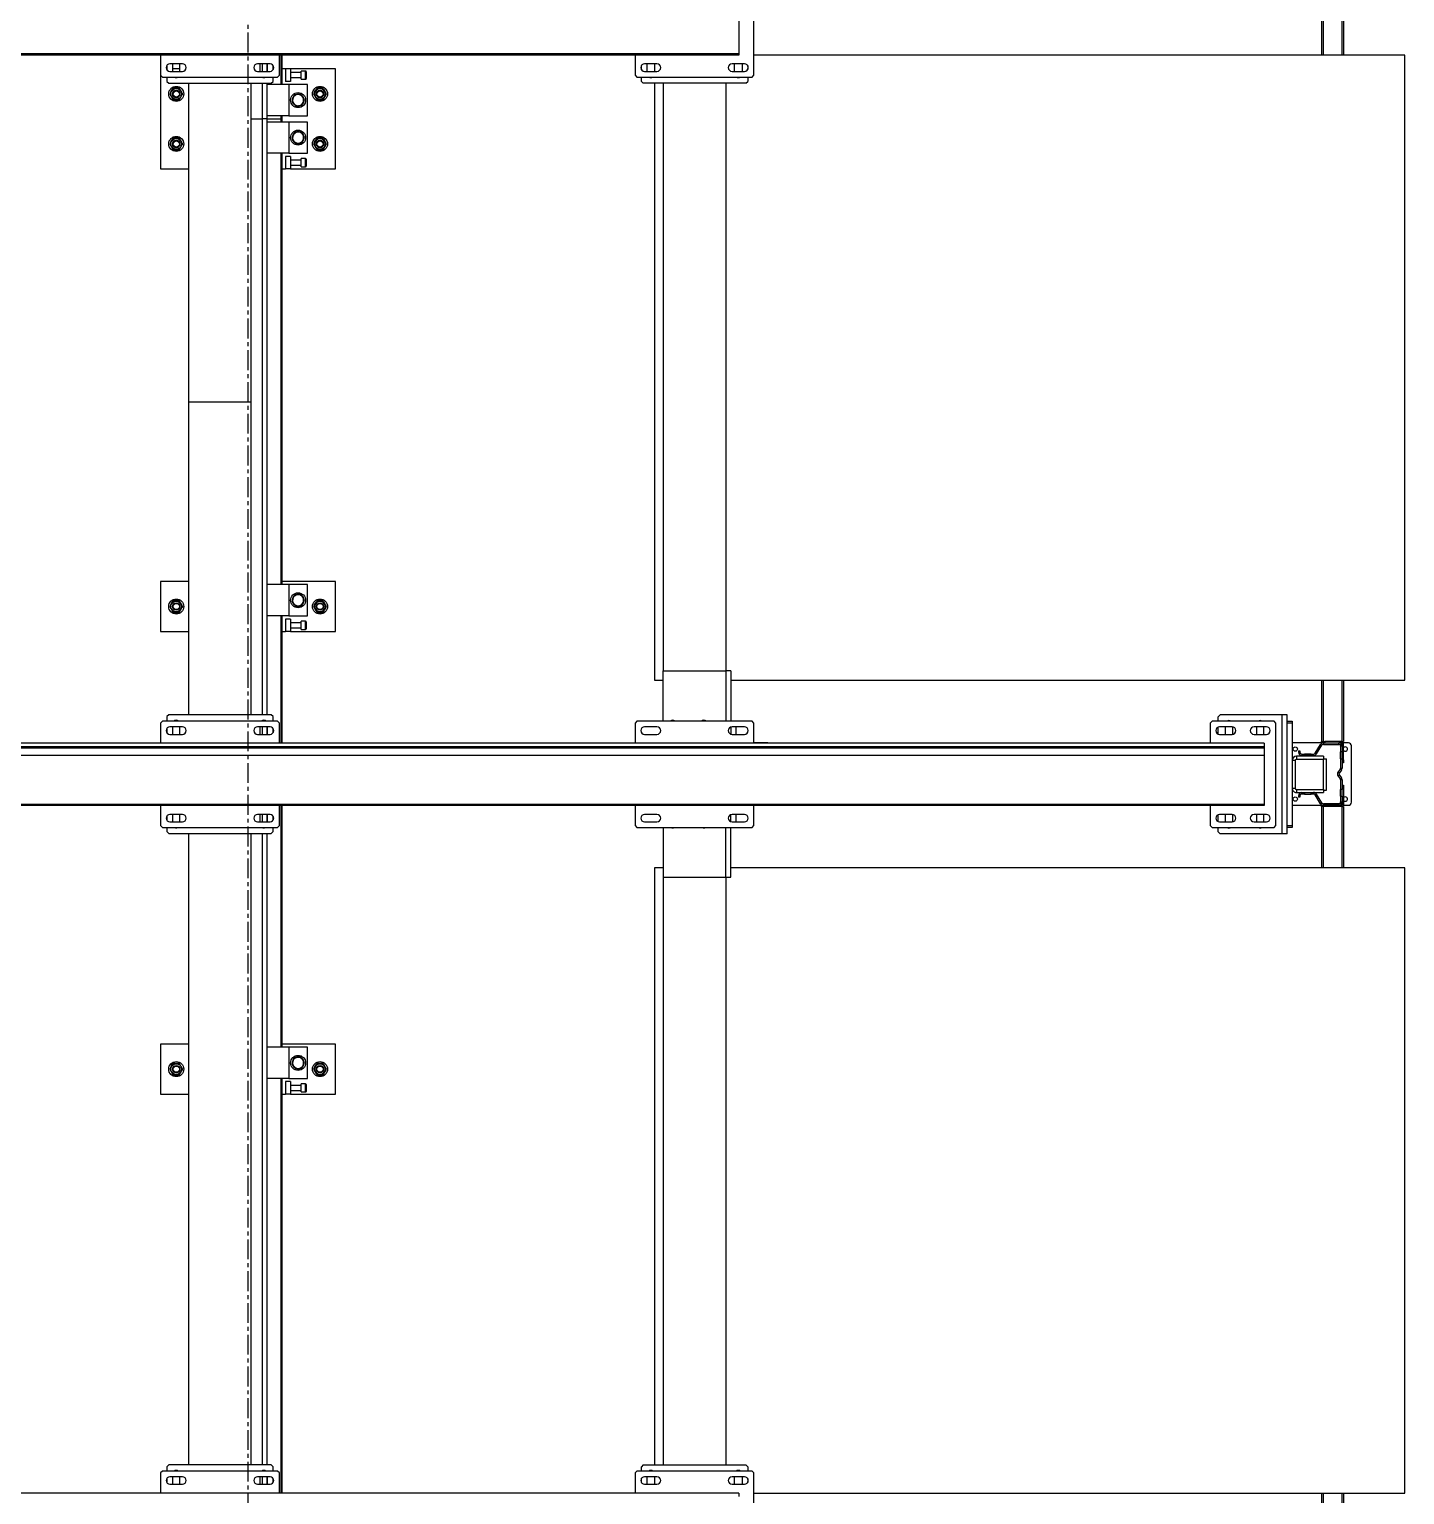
# Model space of a CAD drawing. Header units: millimetres. Extents: x 6622 to 532820, y 3370 to 359312.
# Drawn here: x 458950 to 461150, y 288137 to 290481 of the extents above; entities that cross this region are included whole.
import ezdxf

# ---------------------------------------------------------------- set-up
doc = ezdxf.new("R2010")
doc.units = ezdxf.units.MM
doc.linetypes.add('CENTER', pattern=[50.8, 31.75, -6.35, 6.35, -6.35])

# ---------------------------------------------------------------- blocks, each defined once
blk = doc.blocks.new('A$C6F3A12F4')
at = {"color": 2, "linetype": 'Continuous', "lineweight": 25}
for p, q in [((24185.2, 3700), (24185.2, 2659)), ((25185.2, 3700), (24185.2, 3700)), ((25185.2, 2622.1), (25185.2, 3700)), ((25485.2, 3700), (25485.2, 2622.1)), ((26485.2, 3700), (25485.2, 3700)), ((26485.2, 2659), (26485.2, 3700)), ((25285.2, 3610), (25285.2, 3601.8)), ((25380.2, 3615), (25290.2, 3615)), ((25385.2, 3601.8), (25385.2, 3610)), ((24085.2, 3602), (24185.2, 3602)), ((24085.2, 3599.5), (24185.2, 3599.5)), ((25185.2, 3602), (25283.2, 3602)), ((25185.2, 3599.5), (25283.2, 3599.5)), ((25283.2, 3599.5), (25283.2, 3602)), ((25283.2, 3599), (25283.2, 3599.5)), ((25285.2, 3599), (25283.2, 3599)), ((25283.2, 3599), (25283.2, 3572)), ((25285.2, 3599), (25285.2, 3594.5)), ((25287.7, 3594.5), (25285.2, 3594.5)), ((25285.2, 3570.1), (25285.2, 3594.5)), ((25286.2, 3602), (25286.2, 3600)), ((25312.2, 3602), (25286.2, 3602)), ((25290.7, 3600), (25286.2, 3600)), ((25287.7, 3570.1), (25287.7, 3594.5)), ((25290.7, 3600), (25290.7, 3597.5)), ((25290.7, 3600), (25299.8, 3600)), ((25290.7, 3597.5), (25299.8, 3597.5)), ((25299.8, 3600), (25299.8, 3597.5)), ((25310.6, 3600), (25299.8, 3600)), ((25310.6, 3597.5), (25299.8, 3597.5)), ((25310.6, 3600), (25325.8, 3600)), ((25310.6, 3597.5), (25310.6, 3600)), ((25310.6, 3597.5), (25325.8, 3597.5)), ((25312.2, 3600), (25312.2, 3602)), ((25312.2, 3602), (25317.2, 3602)), ((25317.2, 3602), (25317.2, 3600)), ((25325.8, 3597.5), (25325.8, 3600)), ((25329.2, 3598.8), (25327.6, 3596.8)), ((25327.6, 3596.8), (25331.8, 3593.5)), ((25329.2, 3598.8), (25333.3, 3595.5)), ((25331.8, 3593.5), (25333.3, 3595.5)), ((25337.1, 3595.5), (25341.2, 3598.8)), ((25337.1, 3595.5), (25338.6, 3593.5)), ((25338.6, 3593.5), (25342.8, 3596.8)), ((25342.8, 3596.8), (25341.2, 3598.8)), ((25344.6, 3600), (25344.6, 3597.5)), ((25344.6, 3600), (25359.8, 3600)), ((25344.6, 3597.5), (25359.8, 3597.5)), ((25353.2, 3600), (25353.2, 3602)), ((25353.2, 3602), (25358.2, 3602)), ((25358.2, 3602), (25358.2, 3600)), ((25358.2, 3602), (25384.2, 3602)), ((25359.8, 3600), (25359.8, 3597.5)), ((25370.6, 3600), (25359.8, 3600)), ((25370.6, 3597.5), (25359.8, 3597.5)), ((25370.6, 3600), (25379.7, 3600)), ((25370.6, 3597.5), (25370.6, 3600)), ((25370.6, 3597.5), (25379.7, 3597.5)), ((25379.7, 3600), (25384.2, 3600)), ((25379.7, 3597.5), (25379.7, 3600)), ((25382.7, 3594.5), (25382.7, 3570.1)), ((25385.2, 3594.5), (25382.7, 3594.5)), ((25384.2, 3600), (25384.2, 3602)), ((25387.2, 3599), (25385.2, 3599)), ((25385.2, 3599), (25385.2, 3594.5)), ((25385.2, 3594.5), (25385.2, 3570.1)), ((25387.2, 3599.5), (25387.2, 3602)), ((25387.2, 3602), (25485.2, 3602)), ((25387.2, 3599), (25387.2, 3599.5)), ((25387.2, 3599.5), (25485.2, 3599.5)), ((25387.2, 3599), (25387.2, 3572)), ((26485.2, 3602), (26585.2, 3602)), ((26485.2, 3599.5), (26585.2, 3599.5)), ((24085.2, 3569.5), (24185.2, 3569.5)), ((24085.2, 3567), (24185.2, 3567)), ((25185.2, 3569.5), (25283.2, 3569.5)), ((25185.2, 3567), (25283.2, 3567)), ((25283.2, 3572), (25285.2, 3572)), ((25283.2, 3567), (25283.2, 3572)), ((25285.2, 3567), (25283.2, 3567)), ((25285.2, 3570.1), (25285.2, 3567)), ((25285.2, 3570.1), (25287.7, 3570.1)), ((25285.2, 3567), (25285.2, 3520)), ((25289.1, 3567.5), (25287.8, 3565.4)), ((25301.8, 3556.9), (25287.8, 3565.4)), ((25303.1, 3559), (25289.1, 3567.5)), ((25306.7, 3569.9), (25311.7, 3569.9)), ((25306.7, 3569.9), (25306.7, 3526.9)), ((25310.7, 3569.9), (25310.7, 3574.9)), ((25360.7, 3574.9), (25310.7, 3574.9)), ((25360.7, 3569.9), (25310.7, 3569.9)), ((25311.7, 3569.9), (25311.7, 3526.9)), ((25359.7, 3526.9), (25359.7, 3569.9)), ((25359.7, 3569.9), (25364.7, 3569.9)), ((25360.7, 3569.9), (25360.7, 3574.9)), ((25364.7, 3526.9), (25364.7, 3569.9)), ((25381.3, 3567.5), (25367.3, 3559)), ((25382.6, 3565.4), (25368.6, 3556.9)), ((25382.6, 3565.4), (25381.3, 3567.5)), ((25382.7, 3570.1), (25385.2, 3570.1)), ((25385.2, 3572), (25387.2, 3572)), ((25385.2, 3567), (25385.2, 3570.1)), ((25387.2, 3567), (25385.2, 3567)), ((25385.2, 3520), (25385.2, 3567)), ((25387.2, 3572), (25387.2, 3567)), ((25387.2, 3569.5), (25485.2, 3569.5)), ((25387.2, 3567), (25485.2, 3567)), ((26485.2, 3569.5), (26585.2, 3569.5)), ((26485.2, 3567), (26585.2, 3567)), ((25301.8, 3556.9), (25303.1, 3559)), ((25305.7, 3554.3), (25303.2, 3554.3)), ((25303.2, 3550.3), (25303.2, 3554.3)), ((25305.7, 3550.3), (25303.2, 3550.3)), ((25303.2, 3550.3), (25303.2, 3539.5)), ((25303.2, 3539.5), (25305.7, 3539.5)), ((25303.2, 3535.5), (25303.2, 3539.5)), ((25305.7, 3550.3), (25305.7, 3554.3)), ((25305.7, 3550.3), (25305.7, 3539.5)), ((25305.7, 3535.5), (25305.7, 3539.5)), ((25367.2, 3554.3), (25364.7, 3554.3)), ((25367.2, 3550.3), (25364.7, 3550.3)), ((25364.7, 3539.5), (25367.2, 3539.5)), ((25367.2, 3554.3), (25367.2, 3550.3)), ((25367.2, 3539.5), (25367.2, 3550.3)), ((25367.2, 3539.5), (25367.2, 3535.5)), ((25367.3, 3559), (25368.6, 3556.9)), ((25250.7, 3511.9), (25250.7, 3519.9)), ((25250.7, 3519.9), (25253.7, 3519.9)), ((25253.7, 3519.9), (25253.7, 3511.9)), ((25253.7, 3519.9), (25417.7, 3519.9)), ((25298.2, 3530), (25298.2, 3532.5)), ((25298.2, 3532.5), (25300.2, 3532.5)), ((25298.2, 3530), (25300.2, 3530)), ((25300.2, 3530), (25300.2, 3532.5)), ((25303.2, 3535.5), (25305.7, 3535.5)), ((25306.7, 3526.9), (25311.7, 3526.9)), ((25313.7, 3524.9), (25313.7, 3519.9)), ((25313.7, 3524.9), (25357.7, 3524.9)), ((25357.7, 3519.9), (25357.7, 3524.9)), ((25359.7, 3526.9), (25364.7, 3526.9)), ((25364.7, 3535.5), (25367.2, 3535.5)), ((25370.2, 3532.5), (25370.2, 3530)), ((25370.2, 3532.5), (25372.2, 3532.5)), ((25370.2, 3530), (25372.2, 3530)), ((25372.2, 3532.5), (25372.2, 3530)), ((25417.7, 3511.9), (25417.7, 3519.9)), ((25417.7, 3519.9), (25420.7, 3519.9)), ((25420.7, 3519.9), (25420.7, 3511.9)), ((25430.7, 3511.9), (25240.7, 3511.9)), ((25240.7, 3511.9), (25240.7, 3503.9)), ((25240.7, 3503.9), (25240.7, 3404.9)), ((25430.7, 3503.9), (25240.7, 3503.9)), ((25253.7, 3494), (25250.7, 3491)), ((25417.7, 3494), (25253.7, 3494)), ((25420.7, 3491), (25417.7, 3494)), ((25430.7, 3511.9), (25430.7, 3503.9)), ((25430.7, 3503.9), (25430.7, 3404.9)), ((25250.7, 3491), (25250.7, 3392)), ((25259.7, 3479), (25259.7, 3459)), ((25271.7, 3474.9), (25259.7, 3474.9)), ((25271.7, 3459), (25271.7, 3479)), ((25285.7, 3475), (25291.1, 3475)), ((25285.7, 3475), (25285.7, 225)), ((25291.1, 225), (25291.1, 3475)), ((25291.1, 3475), (25293.7, 3475)), ((25293.7, 3475), (25293.7, 225)), ((25293.7, 3475), (25305.7, 3475)), ((25305.7, 3475), (25305.7, 225)), ((25305.7, 3475), (25383.1, 3475)), ((25383.1, 225), (25383.1, 3475)), ((25383.1, 3475), (25385.7, 3475)), ((25385.7, 3475), (25385.7, 225)), ((25399.7, 3479), (25399.7, 3459)), ((25411.7, 3474.9), (25399.7, 3474.9)), ((25411.7, 3459), (25411.7, 3479)), ((25420.7, 3392), (25420.7, 3491)), ((25259.7, 3462.9), (25271.7, 3462.9)), ((25399.7, 3462.9), (25411.7, 3462.9)), ((25259.7, 3424), (25259.7, 3404)), ((25271.6, 3424.9), (25259.8, 3424.9)), ((25271.7, 3404), (25271.7, 3424)), ((25399.7, 3424), (25399.7, 3404)), ((25411.6, 3424.9), (25399.8, 3424.9)), ((25411.7, 3404), (25411.7, 3424)), ((25240.7, 3404.9), (25243.7, 3401.9)), ((25250.7, 3401.9), (25243.7, 3401.9)), ((25259.7, 3412.9), (25271.7, 3412.9)), ((25271.3, 3401.9), (25260.1, 3401.9)), ((25399.7, 3412.9), (25411.7, 3412.9)), ((25411.3, 3401.9), (25400.1, 3401.9)), ((25427.7, 3401.9), (25420.7, 3401.9)), ((25427.7, 3401.9), (25430.7, 3404.9)), ((25250.7, 3392), (25253.7, 3389)), ((25253.7, 3389), (25285.7, 3389)), ((25385.7, 3389), (25417.7, 3389)), ((25417.7, 3389), (25420.7, 3392)), ((25285.2, 2680), (25285.2, 2659)), ((24217.2, 2659), (24053.2, 2659)), ((24202, 2649.1), (24208.4, 2649.1)), ((24220.2, 2656), (24217.2, 2659)), ((24220.2, 2472), (24220.2, 2656)), ((24220.2, 2649.1), (24227.2, 2649.1)), ((24230.2, 2646.1), (24227.2, 2649.1)), ((25253.7, 2659), (25250.7, 2656)), ((25250.7, 2656), (25250.7, 2472)), ((25285.7, 2659), (25253.7, 2659)), ((25417.7, 2659), (25385.7, 2659)), ((25420.7, 2656), (25417.7, 2659)), ((25420.7, 2472), (25420.7, 2656)), ((26443.2, 2649.1), (26440.2, 2646.1)), ((26443.2, 2649.1), (26450.2, 2649.1)), ((26453.2, 2659), (26450.2, 2656)), ((26450.2, 2656), (26450.2, 2472)), ((26617.2, 2659), (26453.2, 2659)), ((26462, 2649.1), (26468.4, 2649.1)), ((24105.2, 2635), (24182.6, 2635)), ((24182.6, 1065), (24182.6, 2635)), ((24182.6, 2635), (24185.2, 2635)), ((24185.2, 2635), (24185.2, 1065)), ((24199.2, 2644), (24199.2, 2624)), ((24199.2, 2640.1), (24211.2, 2640.1)), ((24211.2, 2628.1), (24199.2, 2628.1)), ((24211.2, 2624), (24211.2, 2644)), ((24230.2, 2646.1), (24230.2, 2482.1)), ((25259.7, 2644), (25259.7, 2624)), ((25259.7, 2630.1), (25271.7, 2630.1)), ((25271.7, 2624), (25271.7, 2644)), ((25399.7, 2644), (25399.7, 2624)), ((25399.7, 2630.1), (25411.7, 2630.1)), ((25411.7, 2624), (25411.7, 2644)), ((26440.2, 2482.1), (26440.2, 2646.1)), ((26459.2, 2644), (26459.2, 2624)), ((26459.2, 2640.1), (26471.2, 2640.1)), ((26471.2, 2628.1), (26459.2, 2628.1)), ((26471.2, 2624), (26471.2, 2644)), ((26485.2, 2635), (26485.2, 1065)), ((26485.2, 2635), (26490.6, 2635)), ((24230.2, 2614.1), (25170.2, 2614.1)), ((25170.2, 2622.1), (25170.2, 2614.1)), ((25170.2, 2622.1), (25250.7, 2622.1)), ((25170.2, 2514.1), (25170.2, 2614.1)), ((25170.2, 2614.1), (25250.7, 2614.1)), ((25260, 2622.1), (25271.4, 2622.1)), ((25411.4, 2622.1), (25400, 2622.1)), ((25500.2, 2622.1), (25420.7, 2622.1)), ((25500.2, 2614.1), (25420.7, 2614.1)), ((25500.2, 2614.1), (25500.2, 2622.1)), ((25500.2, 2514.1), (25500.2, 2614.1)), ((25500.2, 2614.1), (26440.2, 2614.1)), ((24230.2, 2514.1), (25170.2, 2514.1)), ((25250.7, 2514.1), (25170.2, 2514.1)), ((25185.2, 2500), (25185.2, 2514.1)), ((25420.7, 2514.1), (25500.2, 2514.1)), ((25485.2, 2514.1), (25485.2, 2500)), ((25500.2, 2514.1), (26440.2, 2514.1)), ((24199.2, 2504), (24199.2, 2484)), ((24199.2, 2500.1), (24211.2, 2500.1)), ((24199.2, 2500), (24211.2, 2500)), ((24211.2, 2488.1), (24199.2, 2488.1)), ((24211.2, 2484), (24211.2, 2504)), ((24230.2, 2500), (25185.2, 2500)), ((25259.7, 2504), (25259.7, 2484)), ((25271.7, 2484), (25271.7, 2504)), ((25399.7, 2504), (25399.7, 2484)), ((25411.7, 2484), (25411.7, 2504)), ((25485.2, 2500), (26440.2, 2500)), ((26459.2, 2504), (26459.2, 2484)), ((26459.2, 2500.1), (26471.2, 2500.1)), ((26459.2, 2500), (26471.2, 2500)), ((26471.2, 2488.1), (26459.2, 2488.1)), ((26471.2, 2484), (26471.2, 2504)), ((24185.2, 2469), (24217.2, 2469)), ((24208.6, 2479.1), (24201.8, 2479.1)), ((24217.2, 2469), (24220.2, 2472)), ((24227.2, 2479.1), (24220.2, 2479.1)), ((24227.2, 2479.1), (24230.2, 2482.1)), ((25250.7, 2472), (25253.7, 2469)), ((25253.7, 2469), (25285.7, 2469)), ((25385.7, 2469), (25417.7, 2469)), ((25417.7, 2469), (25420.7, 2472)), ((26440.2, 2482.1), (26443.2, 2479.1)), ((26450.2, 2479.1), (26443.2, 2479.1)), ((26450.2, 2472), (26453.2, 2469)), ((26453.2, 2469), (26485.2, 2469)), ((26468.6, 2479.1), (26461.7, 2479.1)), ((24207.2, 1990), (24207.2, 1918)), ((24367.2, 1990), (24207.2, 1990)), ((24367.2, 1918), (24367.2, 1990)), ((25027.2, 1990), (25027.2, 1904)), ((25107.2, 1990), (25027.2, 1990)), ((25107.2, 1918), (25107.2, 1990)), ((25767.2, 1990), (25767.2, 1904)), ((25847.2, 1990), (25767.2, 1990)), ((25847.2, 1918), (25847.2, 1990)), ((24256.8, 1965), (24256.2, 1965)), ((24256.6, 1963.2), (24256.2, 1963.2)), ((24256.3, 1962.2), (24256.6, 1963.2)), ((24336.8, 1965), (24336.2, 1965)), ((24336.6, 1963.2), (24336.2, 1963.2)), ((24336.3, 1962.2), (24336.6, 1963.2)), ((25076.8, 1965), (25076.2, 1965)), ((25076.6, 1963.2), (25076.2, 1963.2)), ((25076.3, 1962.2), (25076.6, 1963.2)), ((25816.8, 1965), (25816.2, 1965)), ((25816.6, 1963.2), (25816.2, 1963.2)), ((25816.3, 1962.2), (25816.6, 1963.2)), ((24210.7, 1942), (24210.7, 1935)), ((24223.7, 1942), (24210.7, 1942)), ((24223.7, 1935), (24210.7, 1935)), ((24211.7, 1943), (24222.7, 1943)), ((24213.2, 1935), (24213.2, 1918)), ((24221.2, 1918), (24221.2, 1935)), ((24223.7, 1935), (24223.7, 1942)), ((24282.2, 1945), (24232.2, 1945)), ((24232.2, 1945), (24232.2, 1915)), ((24252.2, 1937.3), (24248, 1934.4)), ((24248.7, 1924.2), (24253.4, 1922)), ((24256.4, 1940.2), (24252.2, 1937.3)), ((24261, 1938), (24256.4, 1940.2)), ((24258, 1919.8), (24262.2, 1922.7)), ((24265.7, 1935.8), (24261, 1938)), ((24262.2, 1922.7), (24266.4, 1925.6)), ((24266.7, 1930), (24266.1, 1930)), ((24266.6, 1928.2), (24266.2, 1928.2)), ((24266.4, 1927.4), (24266.6, 1928.2)), ((24282.2, 1915), (24282.2, 1945)), ((24342.2, 1945), (24292.2, 1945)), ((24292.2, 1945), (24292.2, 1915)), ((24312.2, 1937.3), (24308, 1934.4)), ((24308.8, 1924.2), (24313.4, 1922)), ((24316.4, 1940.2), (24312.2, 1937.3)), ((24321, 1938), (24316.4, 1940.2)), ((24318, 1919.8), (24322.2, 1922.7)), ((24325.6, 1935.8), (24321, 1938)), ((24322.2, 1922.7), (24326.4, 1925.6)), ((24326.8, 1930), (24326.1, 1930)), ((24326.6, 1928.2), (24326.2, 1928.2)), ((24326.4, 1927.4), (24326.6, 1928.2)), ((24342.2, 1915), (24342.2, 1945)), ((24350.7, 1942), (24350.7, 1935)), ((24363.7, 1942), (24350.7, 1942)), ((24363.7, 1935), (24350.7, 1935)), ((24351.7, 1943), (24362.7, 1943)), ((24353.2, 1935), (24353.2, 1918)), ((24361.2, 1918), (24361.2, 1935)), ((24363.7, 1935), (24363.7, 1942)), ((25082.2, 1945), (25032.2, 1945)), ((25032.2, 1945), (25032.2, 1915)), ((25052.2, 1937.3), (25048, 1934.4)), ((25048.8, 1924.2), (25053.4, 1922)), ((25056.4, 1940.2), (25052.2, 1937.3)), ((25061, 1938), (25056.4, 1940.2)), ((25058, 1919.8), (25062.2, 1922.7)), ((25065.6, 1935.8), (25061, 1938)), ((25062.2, 1922.7), (25066.4, 1925.6)), ((25066.8, 1930), (25066.1, 1930)), ((25066.6, 1928.2), (25066.2, 1928.2)), ((25066.4, 1927.4), (25066.6, 1928.2)), ((25082.2, 1915), (25082.2, 1945)), ((25090.7, 1942), (25090.7, 1935)), ((25103.7, 1942), (25090.7, 1942)), ((25103.7, 1935), (25090.7, 1935)), ((25091.7, 1943), (25102.7, 1943)), ((25093.2, 1935), (25093.2, 1918)), ((25101.2, 1918), (25101.2, 1935)), ((25103.7, 1935), (25103.7, 1942)), ((25822.2, 1945), (25772.2, 1945)), ((25772.2, 1945), (25772.2, 1915)), ((25792.2, 1937.3), (25788, 1934.4)), ((25788.8, 1924.2), (25793.4, 1922)), ((25796.4, 1940.2), (25792.2, 1937.3)), ((25801, 1938), (25796.4, 1940.2)), ((25798, 1919.8), (25802.2, 1922.7)), ((25805.6, 1935.8), (25801, 1938)), ((25802.2, 1922.7), (25806.4, 1925.6)), ((25806.7, 1930), (25806.1, 1930)), ((25806.6, 1928.2), (25806.2, 1928.2)), ((25806.4, 1927.4), (25806.6, 1928.2)), ((25822.2, 1915), (25822.2, 1945)), ((25830.7, 1942), (25830.7, 1935)), ((25843.7, 1942), (25830.7, 1942)), ((25843.7, 1935), (25830.7, 1935)), ((25831.7, 1943), (25842.7, 1943)), ((25833.2, 1935), (25833.2, 1918)), ((25841.2, 1918), (25841.2, 1935)), ((25843.7, 1935), (25843.7, 1942)), ((24185.2, 1904), (24232.2, 1904)), ((24232.2, 1902.7), (24185.2, 1902.7)), ((24217.2, 1900), (24185.2, 1900)), ((24207.2, 1918), (24207.2, 1910)), ((24207.2, 1918), (24227.2, 1918)), ((24207.2, 1910), (24207.2, 1904)), ((24207.2, 1910), (24227.2, 1910)), ((24220.2, 1897), (24217.2, 1900)), ((24227.2, 1918), (24227.2, 1910)), ((24232.2, 1915), (24232.2, 1880.2)), ((24232.2, 1915), (24282.2, 1915)), ((24253.4, 1922), (24258, 1919.8)), ((24282.2, 1915), (24282.2, 1880.2)), ((24282.2, 1904), (24287.2, 1904)), ((24287.2, 1902.7), (24282.2, 1902.7)), ((24287.2, 1904), (24287.2, 1902.7)), ((24287.2, 1904), (24292.2, 1904)), ((24287.2, 1880.2), (24287.2, 1902.7)), ((24292.2, 1902.7), (24287.2, 1902.7)), ((24292.2, 1915), (24342.2, 1915)), ((24292.2, 1915), (24292.2, 1880.2)), ((24313.4, 1922), (24318, 1919.8)), ((24342.2, 1915), (24342.2, 1880.2)), ((24342.2, 1904), (25032.2, 1904)), ((25032.2, 1902.7), (24342.2, 1902.7)), ((24347.2, 1918), (24347.2, 1910)), ((24347.2, 1918), (24367.2, 1918)), ((24347.2, 1910), (24367.2, 1910)), ((24367.2, 1918), (24367.2, 1910)), ((24367.2, 1904), (24367.2, 1910)), ((25032.2, 1915), (25032.2, 1880.2)), ((25032.2, 1915), (25082.2, 1915)), ((25053.4, 1922), (25058, 1919.8)), ((25082.2, 1915), (25082.2, 1880.2)), ((25082.2, 1904), (25285.7, 1904)), ((25285.7, 1902.7), (25082.2, 1902.7)), ((25087.2, 1918), (25087.2, 1910)), ((25087.2, 1918), (25107.2, 1918)), ((25087.2, 1910), (25107.2, 1910)), ((25107.2, 1918), (25107.2, 1910)), ((25107.2, 1904), (25107.2, 1910)), ((25253.7, 1900), (25250.7, 1897)), ((25285.7, 1900), (25253.7, 1900)), ((25385.7, 1904), (25772.2, 1904)), ((25772.2, 1902.7), (25385.7, 1902.7)), ((25417.7, 1900), (25385.7, 1900)), ((25420.7, 1897), (25417.7, 1900)), ((25772.2, 1915), (25772.2, 1880.2)), ((25772.2, 1915), (25822.2, 1915)), ((25793.4, 1922), (25798, 1919.8)), ((25822.2, 1915), (25822.2, 1880.2)), ((25822.2, 1904), (26485.2, 1904)), ((26485.2, 1902.7), (25822.2, 1902.7)), ((25827.2, 1918), (25827.2, 1910)), ((25827.2, 1918), (25847.2, 1918)), ((25827.2, 1910), (25847.2, 1910)), ((25847.2, 1918), (25847.2, 1910)), ((25847.2, 1904), (25847.2, 1910)), ((26453.2, 1900), (26450.2, 1897)), ((26485.2, 1900), (26453.2, 1900)), ((24199.2, 1885), (24199.2, 1865)), ((24211.2, 1881), (24199.2, 1881)), ((24199.2, 1880.2), (24211.2, 1880.2)), ((24208.5, 1890), (24201.9, 1890)), ((24211.2, 1865), (24211.2, 1885)), ((24220.2, 1713), (24220.2, 1897)), ((24227.2, 1890), (24220.2, 1890)), ((24230.2, 1887), (24227.2, 1890)), ((24230.2, 1723), (24230.2, 1887)), ((24230.2, 1880.2), (24287.2, 1880.2)), ((24287.2, 1880.2), (24287.2, 1872.8)), ((24287.2, 1880.2), (25240.2, 1880.2)), ((25243.2, 1890), (25240.2, 1887)), ((25240.2, 1887), (25240.2, 1723)), ((25250.7, 1890), (25243.2, 1890)), ((25250.7, 1897), (25250.7, 1713)), ((25259.7, 1885), (25259.7, 1865)), ((25271.7, 1881), (25259.7, 1881)), ((25259.7, 1880.2), (25271.7, 1880.2)), ((25269, 1890), (25262.4, 1890)), ((25271.7, 1865), (25271.7, 1885)), ((25399.7, 1885), (25399.7, 1865)), ((25411.7, 1881), (25399.7, 1881)), ((25399.7, 1880.2), (25411.7, 1880.2)), ((25409, 1890), (25402.4, 1890)), ((25411.7, 1865), (25411.7, 1885)), ((25420.7, 1713), (25420.7, 1897)), ((25427.2, 1890), (25420.7, 1890)), ((25430.2, 1887), (25427.2, 1890)), ((25430.2, 1723), (25430.2, 1887)), ((25430.2, 1880.2), (26440.2, 1880.2)), ((26443.2, 1890), (26440.2, 1887)), ((26440.2, 1887), (26440.2, 1723)), ((26450.2, 1890), (26443.2, 1890)), ((26450.2, 1897), (26450.2, 1713)), ((26459.2, 1885), (26459.2, 1865)), ((26471.2, 1881), (26459.2, 1881)), ((26459.2, 1880.2), (26471.2, 1880.2)), ((26468.5, 1890), (26461.9, 1890)), ((26471.2, 1865), (26471.2, 1885)), ((24211.2, 1872.8), (24199.2, 1872.8)), ((24199.2, 1869), (24211.2, 1869)), ((24220.8, 1872.8), (24220.2, 1872.8)), ((24287.2, 1872.8), (24230.2, 1872.8)), ((24740.2, 1855), (24230.2, 1855)), ((24287.2, 1855), (24287.2, 1872.8)), ((25240.2, 1872.8), (24287.2, 1872.8)), ((25240.2, 1855), (24740.2, 1855)), ((24740.2, 1855), (24740.2, 1755)), ((25250.7, 1872.8), (25249.6, 1872.8)), ((25271.7, 1872.8), (25259.7, 1872.8)), ((25259.7, 1869), (25271.7, 1869)), ((25411.7, 1872.8), (25399.7, 1872.8)), ((25399.7, 1869), (25411.7, 1869)), ((25420.8, 1872.8), (25420.7, 1872.8)), ((26440.2, 1872.8), (25430.2, 1872.8)), ((26440.2, 1855), (25430.2, 1855)), ((26450.2, 1872.8), (26449.6, 1872.8)), ((26471.2, 1872.8), (26459.2, 1872.8)), ((26459.2, 1869), (26471.2, 1869)), ((24199.2, 1745), (24199.2, 1725)), ((24211.2, 1741), (24199.2, 1741)), ((24207.2, 1741), (24207.2, 1729)), ((24211.2, 1725), (24211.2, 1745)), ((24740.2, 1755), (24230.2, 1755)), ((24256.8, 1735), (24256.2, 1735)), ((24336.8, 1735), (24336.2, 1735)), ((24367.2, 1710), (24367.2, 1755)), ((25240.2, 1755), (24740.2, 1755)), ((25027.2, 1755), (25027.2, 1710)), ((25076.8, 1735), (25076.2, 1735)), ((25107.2, 1710), (25107.2, 1755)), ((25259.7, 1745), (25259.7, 1725)), ((25271.7, 1741), (25259.7, 1741)), ((25271.7, 1725), (25271.7, 1745)), ((25399.7, 1745), (25399.7, 1725)), ((25411.7, 1741), (25399.7, 1741)), ((25411.7, 1725), (25411.7, 1745)), ((26440.2, 1755), (25430.2, 1755)), ((25767.2, 1755), (25767.2, 1710)), ((25816.8, 1735), (25816.2, 1735)), ((25847.2, 1710), (25847.2, 1755)), ((26459.2, 1745), (26459.2, 1725)), ((26471.2, 1741), (26459.2, 1741)), ((26471.2, 1725), (26471.2, 1745)), ((24199.2, 1729), (24211.2, 1729)), ((24201.9, 1720), (24208.5, 1720)), ((24207.2, 1720), (24207.2, 1719.3)), ((24217.2, 1710), (24220.2, 1713)), ((24220.2, 1720), (24227.2, 1720)), ((24227.2, 1720), (24230.2, 1723)), ((24256.6, 1733.2), (24256.2, 1733.2)), ((24256.3, 1732.2), (24256.6, 1733.2)), ((24336.6, 1733.2), (24336.2, 1733.2)), ((24336.3, 1732.2), (24336.6, 1733.2)), ((25076.6, 1733.2), (25076.2, 1733.2)), ((25076.3, 1732.2), (25076.6, 1733.2)), ((25240.2, 1723), (25243.2, 1720)), ((25243.2, 1720), (25250.7, 1720)), ((25250.7, 1713), (25253.7, 1710)), ((25259.7, 1729), (25271.7, 1729)), ((25262.4, 1720), (25269, 1720)), ((25399.7, 1729), (25411.7, 1729)), ((25402.4, 1720), (25409, 1720)), ((25417.7, 1710), (25420.7, 1713)), ((25420.7, 1720), (25427.2, 1720)), ((25427.2, 1720), (25430.2, 1723)), ((25816.6, 1733.2), (25816.2, 1733.2)), ((25816.3, 1732.2), (25816.6, 1733.2)), ((26440.2, 1723), (26443.2, 1720)), ((26443.2, 1720), (26450.2, 1720)), ((26450.2, 1713), (26453.2, 1710)), ((26459.2, 1729), (26471.2, 1729)), ((26461.9, 1720), (26468.5, 1720)), ((24185.2, 1710), (24217.2, 1710)), ((24217.2, 1710), (24367.2, 1710)), ((25027.2, 1710), (25107.2, 1710)), ((25253.7, 1710), (25285.7, 1710)), ((25385.7, 1710), (25417.7, 1710)), ((25767.2, 1710), (25847.2, 1710)), ((26453.2, 1710), (26485.2, 1710))]:
    blk.add_line(p, q, dxfattribs=at)
at = {"color": 2, "linetype": 'Continuous', "lineweight": 25, "flags": 128}
for points in [[(24256.8, 1965), (24256.6, 1966.9), (24256.3, 1967.9)], [(24336.8, 1965), (24336.6, 1966.9), (24336.3, 1967.9)], [(25076.8, 1965), (25076.6, 1966.9), (25076.3, 1967.9)], [(25816.8, 1965), (25816.6, 1966.9), (25816.3, 1967.9)], [(24256.8, 1735), (24256.6, 1736.9), (24256.3, 1737.9)], [(24336.8, 1735), (24336.6, 1736.9), (24336.3, 1737.9)], [(25076.8, 1735), (25076.6, 1736.9), (25076.3, 1737.9)], [(25816.8, 1735), (25816.6, 1736.9), (25816.3, 1737.9)]]:
    blk.add_lwpolyline(points, dxfattribs=at)
at = {"color": 2, "linetype": 'Continuous', "lineweight": 25}
for centre, radius in [((25295.2, 3525), 3.5), ((25375.2, 3525), 3.5), ((24247.2, 1965), 12), ((24247.2, 1965), 8.62), ((24247.2, 1965), 6), ((24247.2, 1965), 5), ((24327.2, 1965), 12), ((24327.2, 1965), 8.62), ((24327.2, 1965), 6), ((24327.2, 1965), 5), ((25067.2, 1965), 12), ((25067.2, 1965), 8.62), ((25067.2, 1965), 6), ((25067.2, 1965), 5), ((25807.2, 1965), 12), ((25807.2, 1965), 8.62), ((25807.2, 1965), 6), ((25807.2, 1965), 5), ((24257.2, 1930), 12), ((24317.2, 1930), 12), ((25057.2, 1930), 12), ((25797.2, 1930), 12), ((24247.2, 1735), 12), ((24247.2, 1735), 8.62), ((24247.2, 1735), 6), ((24247.2, 1735), 5), ((24327.2, 1735), 12), ((24327.2, 1735), 8.62), ((24327.2, 1735), 6), ((24327.2, 1735), 5), ((25067.2, 1735), 12), ((25067.2, 1735), 8.62), ((25067.2, 1735), 6), ((25067.2, 1735), 5), ((25807.2, 1735), 12), ((25807.2, 1735), 8.62), ((25807.2, 1735), 6), ((25807.2, 1735), 5)]:
    blk.add_circle(centre, radius, dxfattribs=at)
for centre, radius, start, end in [((25290.2, 3610), 5, 90, 180), ((25380.2, 3610), 5, 0, 90), ((25286.2, 3599), 3, 90, 180), ((25286.2, 3599), 1, 90, 180), ((25290.7, 3594.5), 5.5, 90, 180), ((25290.7, 3594.5), 3, 90, 180), ((25295.2, 3605), 3.5, 301.0027, 180), ((25295.2, 3605), 3.5, 180, 238.9973), ((25325.8, 3594.5), 5.5, 51.3402, 90), ((25325.8, 3594.5), 3, 51.3402, 90), ((25335.2, 3597.8), 5.5, 231.3402, 308.6598), ((25335.2, 3597.8), 3, 231.3402, 308.6598), ((25344.6, 3594.5), 5.5, 90, 128.6598), ((25344.6, 3594.5), 3, 90, 128.6598), ((25375.2, 3605), 3.5, 301.0027, 180), ((25375.2, 3605), 3.5, 180, 238.9973), ((25379.7, 3594.5), 5.5, 0, 90), ((25379.7, 3594.5), 3, 0, 90), ((25384.2, 3599), 3, 0, 90), ((25384.2, 3599), 1, 0, 90), ((25290.7, 3570.1), 5.5, 180, 238.5704), ((25290.7, 3570.1), 3, 180, 238.5704), ((25379.7, 3570.1), 3, 301.4296, 0), ((25379.7, 3570.1), 5.5, 301.4296, 0), ((25300.2, 3554.3), 3, 0, 58.5704), ((25300.2, 3554.3), 5.5, 0, 58.5704), ((25370.2, 3554.3), 5.5, 121.4296, 180), ((25370.2, 3554.3), 3, 121.4296, 180), ((25300.2, 3535.5), 3, 270, 0), ((25300.2, 3535.5), 5.5, 270, 0), ((25313.7, 3526.9), 7, 180, 270), ((25313.7, 3526.9), 2, 180, 270), ((25357.7, 3526.9), 2, 270, 0), ((25357.7, 3526.9), 7, 270, 0), ((25370.2, 3535.5), 5.5, 180, 270), ((25370.2, 3535.5), 3, 180, 270), ((25255.7, 3468.9), 6, 146.4427, 213.5573), ((25265.7, 3479), 6, 0, 180), ((25405.7, 3479), 6, 0, 180), ((25415.7, 3468.9), 6, 326.4427, 33.5573), ((25265.7, 3459), 6, 180, 0), ((25405.7, 3459), 6, 180, 0), ((25265.7, 3424), 6, 0, 180), ((25405.7, 3424), 6, 0, 180), ((25255.7, 3418.9), 6, 146.4427, 213.5573), ((25265.7, 3404), 6, 180, 0), ((25405.7, 3404), 6, 180, 0), ((25415.7, 3418.9), 6, 326.4427, 33.5573), ((25290.2, 2680), 5, 154.1581, 180), ((24205.2, 2644), 6, 0, 180), ((25265.7, 2644), 6, 0, 180), ((25405.7, 2644), 6, 0, 180), ((26465.2, 2644), 6, 0, 180), ((24215.2, 2634.1), 6, 326.4427, 33.5573), ((26455.2, 2634.1), 6, 146.4427, 213.5573), ((24205.2, 2624), 6, 180, 0), ((25265.7, 2624), 6, 180, 0), ((25405.7, 2624), 6, 180, 0), ((26465.2, 2624), 6, 180, 0), ((25255.2, 2579.1), 6, 138.5904, 221.4096), ((25415.2, 2579.1), 6, 336.4435, 23.5565), ((25255.2, 2529.1), 6, 138.5904, 221.4096), ((24205.2, 2504), 6, 0, 180), ((25265.7, 2504), 6, 0, 180), ((25405.7, 2504), 6, 0, 180), ((25415.2, 2529.1), 6, 336.4435, 23.5565), ((26465.2, 2504), 6, 0, 180), ((24215.2, 2494.1), 6, 326.4427, 33.5573), ((26455.2, 2494.1), 6, 146.4427, 213.5573), ((24205.2, 2484), 6, 180, 0), ((25265.7, 2484), 6, 180, 0), ((25405.7, 2484), 6, 180, 0), ((26465.2, 2484), 6, 180, 0), ((24247.2, 1965), 9.55, 221.2996, 256.7088), ((24247.2, 1965), 9.55, 349.1982, 0), ((24327.2, 1965), 9.55, 221.2996, 256.7088), ((24327.2, 1965), 9.55, 349.1982, 0), ((25067.2, 1965), 9.55, 221.2996, 256.7088), ((25067.2, 1965), 9.55, 349.1982, 0), ((25807.2, 1965), 9.55, 221.2996, 256.7088), ((25807.2, 1965), 9.55, 349.1982, 0), ((24211.7, 1942), 1, 90, 180), ((24222.7, 1942), 1, 0, 90), ((24257.2, 1930), 9.55, 165.3637, 203.9741), ((24257.2, 1930), 8.87, 124.3653, 184.3653), ((24257.2, 1930), 8.87, 184.3653, 244.3653), ((24257.2, 1930), 9.55, 104.5207, 143.3519), ((24257.2, 1930), 9.55, 224.4516, 265.4367), ((24257.2, 1930), 8.87, 64.3653, 124.3653), ((24257.2, 1930), 8.87, 244.3653, 304.3653), ((24257.2, 1930), 9.55, 42.9611, 84.8708), ((24257.2, 1930), 9.55, 283.449, 324.061), ((24257.2, 1930), 8.86, 4.3653, 64.3653), ((24257.2, 1930), 8.87, 304.3653, 4.3653), ((24257.2, 1930), 9.55, 0, 24.9691), ((24257.2, 1930), 9.55, 349.1982, 0), ((24317.2, 1930), 9.55, 165.3637, 203.9741), ((24317.2, 1930), 8.86, 124.3653, 184.3653), ((24317.2, 1930), 8.87, 184.3653, 244.3653), ((24317.2, 1930), 9.55, 104.5207, 143.3519), ((24317.2, 1930), 9.55, 224.4516, 265.4367), ((24317.2, 1930), 8.86, 64.3653, 124.3653), ((24317.2, 1930), 8.87, 244.3653, 304.3653), ((24317.2, 1930), 9.55, 42.9611, 84.8708), ((24317.2, 1930), 9.55, 283.449, 324.061), ((24317.2, 1930), 8.87, 4.3653, 64.3653), ((24317.2, 1930), 8.87, 304.3653, 4.3653), ((24317.2, 1930), 9.55, 0, 24.9691), ((24317.2, 1930), 9.55, 349.1982, 0), ((24351.7, 1942), 1, 90, 180), ((24362.7, 1942), 1, 0, 90), ((25057.2, 1930), 9.55, 165.3637, 203.9741), ((25057.2, 1930), 8.86, 124.3653, 184.3653), ((25057.2, 1930), 8.87, 184.3653, 244.3653), ((25057.2, 1930), 9.55, 104.5207, 143.3519), ((25057.2, 1930), 9.55, 224.4516, 265.4367), ((25057.2, 1930), 8.86, 64.3653, 124.3653), ((25057.2, 1930), 8.87, 244.3653, 304.3653), ((25057.2, 1930), 9.55, 42.9611, 84.8708), ((25057.2, 1930), 9.55, 283.449, 324.061), ((25057.2, 1930), 8.86, 4.3653, 64.3653), ((25057.2, 1930), 8.86, 304.3653, 4.3653), ((25057.2, 1930), 9.55, 0, 24.9691), ((25057.2, 1930), 9.55, 349.1982, 0), ((25091.7, 1942), 1, 90, 180), ((25102.7, 1942), 1, 0, 90), ((25797.2, 1930), 9.55, 165.3637, 203.9741), ((25797.2, 1930), 8.86, 124.3653, 184.3653), ((25797.2, 1930), 8.86, 184.3653, 244.3653), ((25797.2, 1930), 9.55, 104.5207, 143.3519), ((25797.2, 1930), 9.55, 224.4516, 265.4367), ((25797.2, 1930), 8.87, 64.3653, 124.3653), ((25797.2, 1930), 8.87, 244.3653, 304.3653), ((25797.2, 1930), 9.55, 42.9611, 84.8708), ((25797.2, 1930), 9.55, 283.449, 324.061), ((25797.2, 1930), 8.87, 4.3653, 64.3653), ((25797.2, 1930), 8.87, 304.3653, 4.3653), ((25797.2, 1930), 9.55, 0, 24.9691), ((25797.2, 1930), 9.55, 349.1982, 0), ((25831.7, 1942), 1, 90, 180), ((25842.7, 1942), 1, 0, 90), ((24205.2, 1885), 6, 0, 180), ((24215.2, 1875), 6, 326.4427, 33.5573), ((25255.2, 1875), 6, 138.5904, 221.4096), ((25265.7, 1885), 6, 0, 180), ((25405.7, 1885), 6, 0, 180), ((25415.2, 1875), 6, 336.4435, 23.5565), ((26455.2, 1875), 6, 146.4427, 213.5573), ((26465.2, 1885), 6, 0, 180), ((24205.2, 1865), 6, 180, 0), ((25265.7, 1865), 6, 180, 0), ((25405.7, 1865), 6, 180, 0), ((26465.2, 1865), 6, 180, 0), ((24205.2, 1745), 6, 0, 180), ((24215.2, 1735), 6, 326.4427, 33.5573), ((24247.2, 1735), 9.55, 349.1982, 0), ((24327.2, 1735), 9.55, 349.1982, 0), ((25067.2, 1735), 9.55, 349.1982, 0), ((25255.2, 1735), 6, 138.5904, 221.4096), ((25265.7, 1745), 6, 0, 180), ((25405.7, 1745), 6, 0, 180), ((25415.2, 1735), 6, 336.4435, 23.5565), ((25807.2, 1735), 9.55, 349.1982, 0), ((26455.2, 1735), 6, 146.4427, 213.5573), ((26465.2, 1745), 6, 0, 180), ((24205.2, 1725), 6, 180, 0), ((24247.2, 1735), 9.55, 221.2996, 256.7088), ((24327.2, 1735), 9.55, 221.2996, 256.7088), ((25067.2, 1735), 9.55, 221.2996, 256.7088), ((25265.7, 1725), 6, 180, 0), ((25405.7, 1725), 6, 180, 0), ((25807.2, 1735), 9.55, 221.2996, 256.7088), ((26465.2, 1725), 6, 180, 0)]:
    blk.add_arc(centre, radius, start, end, dxfattribs=at)
for points, knots in [([(24247.2, 1975.4), (24246.4, 1974.9), (24244.8, 1974), (24242.5, 1972.7), (24240.3, 1971.4), (24238.9, 1970.6), (24238.2, 1970.2)], [0, 0, 0, 0, 0.264614, 0.534903, 0.765363, 1, 1, 1, 1]), ([(24238.2, 1970.2), (24238.2, 1969.8), (24238.2, 1968.5), (24238.2, 1966.2), (24238.2, 1963.2), (24238.2, 1961.1), (24238.2, 1959.8)], [0, 0, 0, 0, 0.131003, 0.38054, 0.636178, 1, 1, 1, 1]), ([(24256.2, 1970.2), (24255.4, 1970.6), (24253.8, 1971.6), (24251.5, 1972.9), (24249.3, 1974.2), (24247.9, 1975), (24247.2, 1975.4)], [0, 0, 0, 0, 0.264655, 0.534987, 0.765327, 1, 1, 1, 1]), ([(24256.2, 1959.8), (24256.2, 1961.1), (24256.2, 1963.2), (24256.2, 1966.2), (24256.2, 1968.4), (24256.2, 1969.8), (24256.2, 1970.2)], [0, 0, 0, 0, 0.363821, 0.613049, 0.868997, 1, 1, 1, 1]), ([(24327.2, 1975.4), (24326.4, 1974.9), (24324.8, 1974), (24322.5, 1972.7), (24320.3, 1971.4), (24318.9, 1970.6), (24318.2, 1970.2)], [0, 0, 0, 0, 0.264614, 0.534903, 0.765363, 1, 1, 1, 1]), ([(24318.2, 1970.2), (24318.2, 1969.8), (24318.2, 1968.5), (24318.2, 1966.2), (24318.2, 1963.2), (24318.2, 1961.1), (24318.2, 1959.8)], [0, 0, 0, 0, 0.131003, 0.38054, 0.636178, 1, 1, 1, 1]), ([(24336.2, 1970.2), (24335.4, 1970.6), (24333.8, 1971.6), (24331.5, 1972.9), (24329.3, 1974.2), (24327.9, 1975), (24327.2, 1975.4)], [0, 0, 0, 0, 0.264655, 0.534987, 0.765327, 1, 1, 1, 1]), ([(24336.2, 1959.8), (24336.2, 1961.1), (24336.2, 1963.2), (24336.2, 1966.2), (24336.2, 1968.4), (24336.2, 1969.8), (24336.2, 1970.2)], [0, 0, 0, 0, 0.363821, 0.613049, 0.868997, 1, 1, 1, 1]), ([(25067.2, 1975.4), (25066.4, 1974.9), (25064.8, 1974), (25062.5, 1972.7), (25060.3, 1971.4), (25058.9, 1970.6), (25058.2, 1970.2)], [0, 0, 0, 0, 0.264614, 0.534903, 0.765363, 1, 1, 1, 1]), ([(25058.2, 1970.2), (25058.2, 1969.8), (25058.2, 1968.5), (25058.2, 1966.2), (25058.2, 1963.2), (25058.2, 1961.1), (25058.2, 1959.8)], [0, 0, 0, 0, 0.131003, 0.38054, 0.636178, 1, 1, 1, 1]), ([(25076.2, 1970.2), (25075.4, 1970.6), (25073.8, 1971.6), (25071.5, 1972.9), (25069.3, 1974.2), (25067.9, 1975), (25067.2, 1975.4)], [0, 0, 0, 0, 0.2645011, 0.5349887, 0.7653276, 1, 1, 1, 1]), ([(25076.2, 1959.8), (25076.2, 1961.1), (25076.2, 1963.2), (25076.2, 1966.2), (25076.2, 1968.4), (25076.2, 1969.8), (25076.2, 1970.2)], [0, 0, 0, 0, 0.363821, 0.613049, 0.868997, 1, 1, 1, 1]), ([(25807.2, 1975.4), (25806.4, 1974.9), (25804.8, 1974), (25802.5, 1972.7), (25800.3, 1971.4), (25798.9, 1970.6), (25798.2, 1970.2)], [0, 0, 0, 0, 0.264614, 0.534903, 0.765363, 1, 1, 1, 1]), ([(25798.2, 1970.2), (25798.2, 1969.8), (25798.2, 1968.5), (25798.2, 1966.2), (25798.2, 1963.2), (25798.2, 1961.1), (25798.2, 1959.8)], [0, 0, 0, 0, 0.131003, 0.38054, 0.636178, 1, 1, 1, 1]), ([(25816.2, 1970.2), (25815.4, 1970.6), (25813.8, 1971.6), (25811.5, 1972.9), (25809.3, 1974.2), (25807.9, 1975), (25807.2, 1975.4)], [0, 0, 0, 0, 0.264613, 0.53506, 0.765363, 1, 1, 1, 1]), ([(25816.2, 1959.8), (25816.2, 1961.1), (25816.2, 1963.2), (25816.2, 1966.2), (25816.2, 1968.4), (25816.2, 1969.8), (25816.2, 1970.2)], [0, 0, 0, 0, 0.363821, 0.613049, 0.868997, 1, 1, 1, 1]), ([(24238.2, 1959.8), (24239, 1959.4), (24240.6, 1958.4), (24242.9, 1957.1), (24245.1, 1955.8), (24246.5, 1955), (24247.2, 1954.6)], [0, 0, 0, 0, 0.264614, 0.534903, 0.765363, 1, 1, 1, 1]), ([(24247.2, 1954.6), (24248, 1955.1), (24249.6, 1956), (24251.9, 1957.3), (24254.1, 1958.6), (24255.5, 1959.4), (24256.2, 1959.8)], [0, 0, 0, 0, 0.264501, 0.534988, 0.765328, 1, 1, 1, 1]), ([(24318.2, 1959.8), (24319, 1959.4), (24320.6, 1958.4), (24322.9, 1957.1), (24325.1, 1955.8), (24326.5, 1955), (24327.2, 1954.6)], [0, 0, 0, 0, 0.264614, 0.534903, 0.765363, 1, 1, 1, 1]), ([(24327.2, 1954.6), (24328, 1955.1), (24329.6, 1956), (24331.9, 1957.3), (24334.1, 1958.6), (24335.5, 1959.4), (24336.2, 1959.8)], [0, 0, 0, 0, 0.264655, 0.534987, 0.765327, 1, 1, 1, 1]), ([(25058.2, 1959.8), (25059, 1959.4), (25060.6, 1958.4), (25062.9, 1957.1), (25065.1, 1955.8), (25066.5, 1955), (25067.2, 1954.6)], [0, 0, 0, 0, 0.264614, 0.534903, 0.765363, 1, 1, 1, 1]), ([(25067.2, 1954.6), (25068, 1955.1), (25069.6, 1956), (25071.9, 1957.3), (25074.1, 1958.6), (25075.5, 1959.4), (25076.2, 1959.8)], [0, 0, 0, 0, 0.264655, 0.534987, 0.765327, 1, 1, 1, 1]), ([(25798.2, 1959.8), (25799, 1959.4), (25800.6, 1958.4), (25802.9, 1957.1), (25805.1, 1955.8), (25806.5, 1955), (25807.2, 1954.6)], [0, 0, 0, 0, 0.264614, 0.534903, 0.765363, 1, 1, 1, 1]), ([(25807.2, 1954.6), (25808, 1955.1), (25809.6, 1956), (25811.9, 1957.3), (25814.1, 1958.6), (25815.5, 1959.4), (25816.2, 1959.8)], [0, 0, 0, 0, 0.264614, 0.534905, 0.76521, 1, 1, 1, 1]), ([(24248, 1934.4), (24248, 1934), (24248.1, 1932.3), (24248.3, 1930.6), (24248.4, 1929.3)], [0, 0, 0, 0, 0.2530598, 1, 1, 1, 1]), ([(24248.4, 1929.3), (24248.5, 1927.7), (24248.6, 1926), (24248.7, 1924.3), (24248.7, 1924.2)], [0, 0, 0, 0, 0.973018, 1, 1, 1, 1]), ([(24266, 1930.7), (24265.9, 1932), (24265.8, 1933.7), (24265.7, 1935.4), (24265.7, 1935.8)], [0, 0, 0, 0, 0.746939, 1, 1, 1, 1]), ([(24266.4, 1925.6), (24266.4, 1925.6), (24266.3, 1927.3), (24266.2, 1929), (24266, 1930.7)], [0, 0, 0, 0, 0.026984, 1, 1, 1, 1]), ([(24308, 1934.4), (24308, 1934), (24308.1, 1932.3), (24308.3, 1930.6), (24308.4, 1929.3)], [0, 0, 0, 0, 0.253088, 1, 1, 1, 1]), ([(24308.4, 1929.3), (24308.5, 1927.7), (24308.6, 1925.9), (24308.7, 1924.3), (24308.8, 1924.2)], [0, 0, 0, 0, 0.97299, 1, 1, 1, 1]), ([(24326, 1930.7), (24325.9, 1932), (24325.8, 1933.7), (24325.7, 1935.4), (24325.6, 1935.8)], [0, 0, 0, 0, 0.746939, 1, 1, 1, 1]), ([(24326.4, 1925.6), (24326.4, 1925.6), (24326.3, 1927.3), (24326.2, 1929), (24326, 1930.7)], [0, 0, 0, 0, 0.026984, 1, 1, 1, 1]), ([(25048, 1934.4), (25048, 1934), (25048.1, 1932.3), (25048.3, 1930.6), (25048.4, 1929.3)], [0, 0, 0, 0, 0.253081, 1, 1, 1, 1]), ([(25048.4, 1929.3), (25048.5, 1927.7), (25048.6, 1925.9), (25048.7, 1924.3), (25048.8, 1924.2)], [0, 0, 0, 0, 0.97299, 1, 1, 1, 1]), ([(25066, 1930.7), (25065.9, 1932), (25065.8, 1933.7), (25065.7, 1935.4), (25065.6, 1935.8)], [0, 0, 0, 0, 0.746939, 1, 1, 1, 1]), ([(25066.4, 1925.6), (25066.4, 1925.6), (25066.3, 1927.3), (25066.2, 1929), (25066, 1930.7)], [0, 0, 0, 0, 0.026984, 1, 1, 1, 1]), ([(25788, 1934.4), (25788, 1934), (25788.1, 1932.3), (25788.3, 1930.6), (25788.4, 1929.3)], [0, 0, 0, 0, 0.253081, 1, 1, 1, 1]), ([(25788.4, 1929.3), (25788.5, 1927.7), (25788.6, 1925.9), (25788.7, 1924.3), (25788.8, 1924.2)], [0, 0, 0, 0, 0.97299, 1, 1, 1, 1]), ([(25806, 1930.7), (25805.9, 1932), (25805.8, 1933.7), (25805.7, 1935.4), (25805.6, 1935.8)], [0, 0, 0, 0, 0.746939, 1, 1, 1, 1]), ([(25806.4, 1925.6), (25806.4, 1925.6), (25806.3, 1927.3), (25806.2, 1929), (25806, 1930.7)], [0, 0, 0, 0, 0.027011, 1, 1, 1, 1]), ([(24247.2, 1745.4), (24246.4, 1744.9), (24244.8, 1744), (24242.5, 1742.7), (24240.3, 1741.4), (24238.9, 1740.6), (24238.2, 1740.2)], [0, 0, 0, 0, 0.264614, 0.534903, 0.765363, 1, 1, 1, 1]), ([(24238.2, 1740.2), (24238.2, 1739.8), (24238.2, 1738.5), (24238.2, 1736.2), (24238.2, 1733.2), (24238.2, 1731.1), (24238.2, 1729.8)], [0, 0, 0, 0, 0.1310035, 0.3805405, 0.636178, 1, 1, 1, 1]), ([(24256.2, 1740.2), (24255.4, 1740.6), (24253.8, 1741.6), (24251.5, 1742.9), (24249.3, 1744.2), (24247.9, 1745), (24247.2, 1745.4)], [0, 0, 0, 0, 0.264655, 0.534987, 0.765327, 1, 1, 1, 1]), ([(24256.2, 1729.8), (24256.2, 1731.1), (24256.2, 1733.2), (24256.2, 1736.2), (24256.2, 1738.4), (24256.2, 1739.8), (24256.2, 1740.2)], [0, 0, 0, 0, 0.363821, 0.613048, 0.868997, 1, 1, 1, 1]), ([(24327.2, 1745.4), (24326.4, 1744.9), (24324.8, 1744), (24322.5, 1742.7), (24320.3, 1741.4), (24318.9, 1740.6), (24318.2, 1740.2)], [0, 0, 0, 0, 0.264614, 0.534903, 0.765363, 1, 1, 1, 1]), ([(24318.2, 1740.2), (24318.2, 1739.8), (24318.2, 1738.5), (24318.2, 1736.2), (24318.2, 1733.2), (24318.2, 1731.1), (24318.2, 1729.8)], [0, 0, 0, 0, 0.1310035, 0.3805405, 0.636178, 1, 1, 1, 1]), ([(24336.2, 1740.2), (24335.4, 1740.6), (24333.8, 1741.6), (24331.5, 1742.9), (24329.3, 1744.2), (24327.9, 1745), (24327.2, 1745.4)], [0, 0, 0, 0, 0.264655, 0.534987, 0.765327, 1, 1, 1, 1]), ([(24336.2, 1729.8), (24336.2, 1731.1), (24336.2, 1733.2), (24336.2, 1736.2), (24336.2, 1738.4), (24336.2, 1739.8), (24336.2, 1740.2)], [0, 0, 0, 0, 0.363821, 0.613048, 0.868997, 1, 1, 1, 1]), ([(25067.2, 1745.4), (25066.4, 1744.9), (25064.8, 1744), (25062.5, 1742.7), (25060.3, 1741.4), (25058.9, 1740.6), (25058.2, 1740.2)], [0, 0, 0, 0, 0.264614, 0.534903, 0.765363, 1, 1, 1, 1]), ([(25058.2, 1740.2), (25058.2, 1739.8), (25058.2, 1738.5), (25058.2, 1736.2), (25058.2, 1733.2), (25058.2, 1731.1), (25058.2, 1729.8)], [0, 0, 0, 0, 0.1310035, 0.3805405, 0.636178, 1, 1, 1, 1]), ([(25076.2, 1740.2), (25075.4, 1740.6), (25073.8, 1741.6), (25071.5, 1742.9), (25069.3, 1744.2), (25067.9, 1745), (25067.2, 1745.4)], [0, 0, 0, 0, 0.264501, 0.534988, 0.765328, 1, 1, 1, 1]), ([(25076.2, 1729.8), (25076.2, 1731.1), (25076.2, 1733.2), (25076.2, 1736.2), (25076.2, 1738.4), (25076.2, 1739.8), (25076.2, 1740.2)], [0, 0, 0, 0, 0.363821, 0.613048, 0.868997, 1, 1, 1, 1]), ([(25807.2, 1745.4), (25806.4, 1744.9), (25804.8, 1744), (25802.5, 1742.7), (25800.3, 1741.4), (25798.9, 1740.6), (25798.2, 1740.2)], [0, 0, 0, 0, 0.264614, 0.534903, 0.765363, 1, 1, 1, 1]), ([(25798.2, 1740.2), (25798.2, 1739.8), (25798.2, 1738.5), (25798.2, 1736.2), (25798.2, 1733.2), (25798.2, 1731.1), (25798.2, 1729.8)], [0, 0, 0, 0, 0.1310035, 0.3805405, 0.636178, 1, 1, 1, 1]), ([(25816.2, 1740.2), (25815.4, 1740.6), (25813.8, 1741.6), (25811.5, 1742.9), (25809.3, 1744.2), (25807.9, 1745), (25807.2, 1745.4)], [0, 0, 0, 0, 0.264613, 0.535059, 0.765363, 1, 1, 1, 1]), ([(25816.2, 1729.8), (25816.2, 1731.1), (25816.2, 1733.2), (25816.2, 1736.2), (25816.2, 1738.4), (25816.2, 1739.8), (25816.2, 1740.2)], [0, 0, 0, 0, 0.363821, 0.613048, 0.868997, 1, 1, 1, 1]), ([(24238.2, 1729.8), (24239, 1729.4), (24240.6, 1728.4), (24242.9, 1727.1), (24245.1, 1725.8), (24246.5, 1725), (24247.2, 1724.6)], [0, 0, 0, 0, 0.264614, 0.534904, 0.765363, 1, 1, 1, 1]), ([(24247.2, 1724.6), (24248, 1725.1), (24249.6, 1726), (24251.9, 1727.3), (24254.1, 1728.6), (24255.5, 1729.4), (24256.2, 1729.8)], [0, 0, 0, 0, 0.264501, 0.534988, 0.765328, 1, 1, 1, 1]), ([(24318.2, 1729.8), (24319, 1729.4), (24320.6, 1728.4), (24322.9, 1727.1), (24325.1, 1725.8), (24326.5, 1725), (24327.2, 1724.6)], [0, 0, 0, 0, 0.264614, 0.534904, 0.765363, 1, 1, 1, 1]), ([(24327.2, 1724.6), (24328, 1725.1), (24329.6, 1726), (24331.9, 1727.3), (24334.1, 1728.6), (24335.5, 1729.4), (24336.2, 1729.8)], [0, 0, 0, 0, 0.264655, 0.534987, 0.765327, 1, 1, 1, 1]), ([(25058.2, 1729.8), (25059, 1729.4), (25060.6, 1728.4), (25062.9, 1727.1), (25065.1, 1725.8), (25066.5, 1725), (25067.2, 1724.6)], [0, 0, 0, 0, 0.264614, 0.534904, 0.765363, 1, 1, 1, 1]), ([(25067.2, 1724.6), (25068, 1725.1), (25069.6, 1726), (25071.9, 1727.3), (25074.1, 1728.6), (25075.5, 1729.4), (25076.2, 1729.8)], [0, 0, 0, 0, 0.264655, 0.534987, 0.765327, 1, 1, 1, 1]), ([(25798.2, 1729.8), (25799, 1729.4), (25800.6, 1728.4), (25802.9, 1727.1), (25805.1, 1725.8), (25806.5, 1725), (25807.2, 1724.6)], [0, 0, 0, 0, 0.264614, 0.534904, 0.765363, 1, 1, 1, 1]), ([(25807.2, 1724.6), (25808, 1725.1), (25809.6, 1726), (25811.9, 1727.3), (25814.1, 1728.6), (25815.5, 1729.4), (25816.2, 1729.8)], [0, 0, 0, 0, 0.264614, 0.534905, 0.76521, 1, 1, 1, 1])]:
    blk.add_open_spline(points, degree=3, knots=knots, dxfattribs=at)

msp = doc.modelspace()

# ---------------------------------------------------------------- linework, layer by layer
at = {"color": 1, "linetype": 'CENTER'}
msp.add_line((459300, 268650.975), (459300, 314810.514), dxfattribs=at)

# ---------------------------------------------------------------- block references
at = {"color": 0, "rotation": 270}
msp.add_blockref('A$C6F3A12F4', (457450, 314625.198), dxfattribs=at)

doc.saveas('drawing.dxf')
